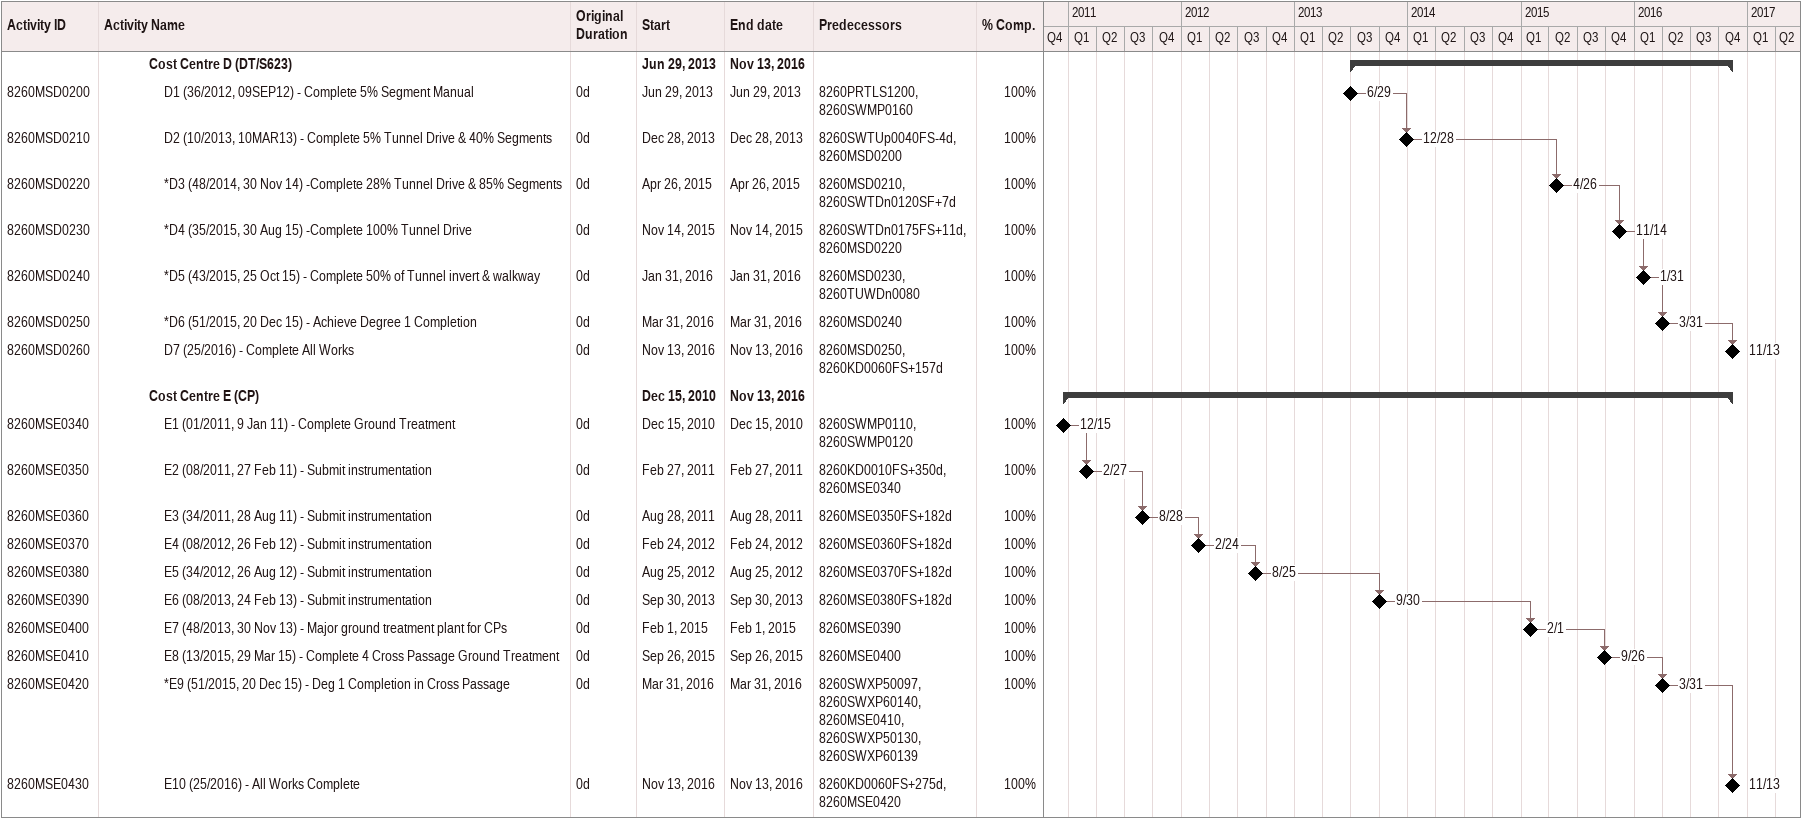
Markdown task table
| ID | Level | Task | Original duration | Start | Finish | Predecessors | % complete |
|---|---|---|---|---|---|---|---|
|  | 4 | **Cost Centre D (DT/S623)** |  | 2013-06-29 | 2016-11-13 |  |  |
| 8260MSD0200 | 5 | D1 (36/2012, 09SEP12) - Complete 5% Segment Manual | 0d | 2013-06-29 | 2013-06-29 | 8260PRTLS1200, 8260SWMP0160 | 100 |
| 8260MSD0210 | 5 | D2 (10/2013, 10MAR13) - Complete 5% Tunnel Drive & 40% Segments | 0d | 2013-12-28 | 2013-12-28 | 8260SWTUp0040FS-4d, 8260MSD0200 | 100 |
| 8260MSD0220 | 5 | *D3 (48/2014, 30 Nov 14) -Complete 28% Tunnel Drive & 85% Segments | 0d | 2015-04-26 | 2015-04-26 | 8260MSD0210, 8260SWTDn0120SF+7d | 100 |
| 8260MSD0230 | 5 | *D4 (35/2015, 30 Aug 15) -Complete 100% Tunnel Drive | 0d | 2015-11-14 | 2015-11-14 | 8260SWTDn0175FS+11d, 8260MSD0220 | 100 |
| 8260MSD0240 | 5 | *D5 (43/2015, 25 Oct 15) - Complete 50% of Tunnel invert & walkway | 0d | 2016-01-31 | 2016-01-31 | 8260MSD0230, 8260TUWDn0080 | 100 |
| 8260MSD0250 | 5 | *D6 (51/2015, 20 Dec 15) - Achieve Degree 1 Completion | 0d | 2016-03-31 | 2016-03-31 | 8260MSD0240 | 100 |
| 8260MSD0260 | 5 | D7 (25/2016) - Complete All Works | 0d | 2016-11-13 | 2016-11-13 | 8260MSD0250, 8260KD0060FS+157d | 100 |
|  | 4 | **Cost Centre E (CP)** |  | 2010-12-15 | 2016-11-13 |  |  |
| 8260MSE0340 | 5 | E1 (01/2011, 9 Jan 11) - Complete Ground Treatment | 0d | 2010-12-15 | 2010-12-15 | 8260SWMP0110, 8260SWMP0120 | 100 |
| 8260MSE0350 | 5 | E2 (08/2011, 27 Feb 11) - Submit instrumentation | 0d | 2011-02-27 | 2011-02-27 | 8260KD0010FS+350d, 8260MSE0340 | 100 |
| 8260MSE0360 | 5 | E3 (34/2011, 28 Aug 11) - Submit instrumentation | 0d | 2011-08-28 | 2011-08-28 | 8260MSE0350FS+182d | 100 |
| 8260MSE0370 | 5 | E4 (08/2012, 26 Feb 12) - Submit instrumentation | 0d | 2012-02-24 | 2012-02-24 | 8260MSE0360FS+182d | 100 |
| 8260MSE0380 | 5 | E5 (34/2012, 26 Aug 12) - Submit instrumentation | 0d | 2012-08-25 | 2012-08-25 | 8260MSE0370FS+182d | 100 |
| 8260MSE0390 | 5 | E6 (08/2013, 24 Feb 13) - Submit instrumentation | 0d | 2013-09-30 | 2013-09-30 | 8260MSE0380FS+182d | 100 |
| 8260MSE0400 | 5 | E7 (48/2013, 30 Nov 13) - Major ground treatment plant for CPs | 0d | 2015-02-01 | 2015-02-01 | 8260MSE0390 | 100 |
| 8260MSE0410 | 5 | E8 (13/2015, 29 Mar 15) - Complete 4 Cross Passage Ground Treatment | 0d | 2015-09-26 | 2015-09-26 | 8260MSE0400 | 100 |
| 8260MSE0420 | 5 | *E9 (51/2015, 20 Dec 15) - Deg 1 Completion in Cross Passage | 0d | 2016-03-31 | 2016-03-31 | 8260SWXP50097, 8260SWXP60140, 8260MSE0410, 8260SWXP50130, 8260SWXP60139 | 100 |
| 8260MSE0430 | 5 | E10 (25/2016) - All Works Complete | 0d | 2016-11-13 | 2016-11-13 | 8260KD0060FS+275d, 8260MSE0420 | 100 |
